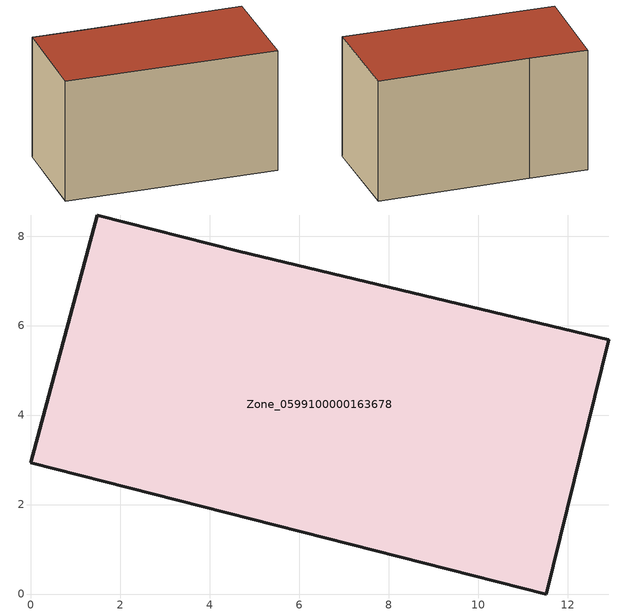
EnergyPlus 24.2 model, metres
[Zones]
Zone_0599100000163678
 floor ground (C_G): 11.52,0 0,2.94 1.48,8.47 4.65,7.66 12.91,5.68 z0
 wall outside (C_F): 11.52,0 12.91,5.68 4.65,7.66 1.48,8.47 0,2.94 11.52,0 z0:7.02
 roof outside (C_R): 0,2.94 11.52,0 12.91,5.68 4.65,7.66 1.48,8.47 z7.02
[BUILDING]
Pand.0599100000163678: North Axis=0; Terrain=City; Loads Convergence Tolerance Value=0.04; Temperature Convergence Tolerance Value=0.4; Solar Distribution=FullExterior; Maximum Number of Warmup Days=25; Minimum Number of Warmup Days=1
[Site:Location]
Rotterdam.The.Hague.AP_ZH_NLD Design_Conditions: Latitude=51.96; Longitude=4.45; Time Zone=1; Elevation=-4.5
[SITE:GROUNDTEMPERATURE:BUILDINGSURFACE]
18, 18, 18, 18, 18, 18, 18, 18, 18, 18, 18, 18
[MATERIAL] Thermal Absorptance=0.9; Solar Absorptance=0.7; Visible Absorptance=0.7
Name | Roughness | Thickness | Conductivity | Density | Specific Heat
G.TI.1946 | MediumSmooth | 0.15 | 1 | 540 | 1210
F.TI.1946 | Rough | 0.3 | 0.857143 | 1920 | 840
R.TI.1946 | MediumRough | 0.2 | 0.1 | 1500 | 1000
[CONSTRUCTION]
C_G: G.TI.1946
C_F: F.TI.1946
C_R: R.TI.1946
[ZONE]
Zone_0599100000163678: Type=1; Multiplier=1; Ceiling Height=Autocalculate; Volume=Autocalculate; Floor Area=autocalculate; Part of Total Floor Area=Yes
[ZONEINFILTRATION:DESIGNFLOWRATE]
Infil_Zone_0599100000163678: Zone or ZoneList or Space or SpaceList=Zone_0599100000163678; Schedule=AlwaysOn; Design Flow Rate Calculation Method=Flow/Area; Flow Rate per Floor Area=0.003; Constant Term Coefficient=1; Temperature Term Coefficient=0; Velocity Term Coefficient=0; Velocity Squared Term Coefficient=0
[HVACTEMPLATE:ZONE:IDEALLOADSAIRSYSTEM]
Zone_0599100000163678: Maximum Heating Supply Air Temperature=50; Minimum Cooling Supply Air Temperature=13; Maximum Heating Supply Air Humidity Ratio=0.0156; Minimum Cooling Supply Air Humidity Ratio=0.0077; Heating Limit=NoLimit; Cooling Limit=NoLimit; Dehumidification Control Type=ConstantSensibleHeatRatio; Cooling Sensible Heat Ratio=0.7; Dehumidification Setpoint=60; Humidification Control Type=None; Humidification Setpoint=30; Outdoor Air Method=None; Outdoor Air Flow Rate per Person=0.00944; Outdoor Air Flow Rate per Zone Floor Area=0; Outdoor Air Flow Rate per Zone=0; Demand Controlled Ventilation Type=None; Outdoor Air Economizer Type=NoEconomizer; Heat Recovery Type=None; Sensible Heat Recovery Effectiveness=0.7; Latent Heat Recovery Effectiveness=0.65
[ZONECONTROL:THERMOSTAT]
ThermostatControl_Zone_0599100000163678: Zone or ZoneList=Zone_0599100000163678; Control Type Schedule=DualSetpointControlType; Control 1=Thermostat_Zone_0599100000163678; Temperature Difference Between Cutout And Setpoint=0
[THERMOSTATSETPOINT:DUALSETPOINT]
Thermostat_Zone_0599100000163678: Heating Setpoint Temperature Schedule=HeatingSetpoint_Zone_0599100000163678; Cooling Setpoint Temperature Schedule=CoolingSetpoint_Zone_0599100000163678
[SCHEDULE:COMPACT]
HeatingSetpoint_Zone_0599100000163678: Through: 12/31, For: AllDays, Until: 24:00, 21
CoolingSetpoint_Zone_0599100000163678: Through: 12/31, For: AllDays, Until: 24:00, 24
DualSetpointControlType: Through: 12/31, For: AllDays, Until: 24:00, 4
AlwaysOn: Through: 12/31, For: AllDays, Until: 24:00, 1
